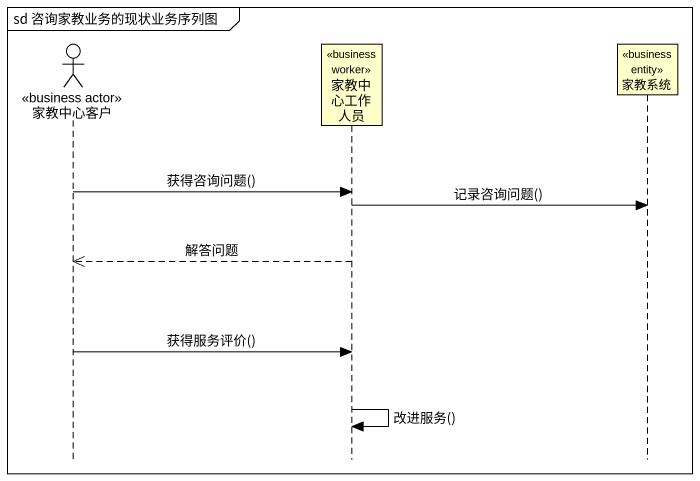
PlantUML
@startuml
mainframe sd 咨询家教业务的现状业务序列图
hide footbox
actor 家教中心客户 <<business actor>>
participant 家教中心工作人员 <<business worker>>
participant 家教系统 <<business entity>>

家教中心客户 -> 家教中心工作人员 : 获得咨询问题()
家教中心工作人员 -> 家教系统 : 记录咨询问题()
家教中心工作人员 -->> 家教中心客户 : 解答问题
家教中心客户 -> 家教中心工作人员 : 获得服务评价()
家教中心工作人员 -> 家教中心工作人员 : 改进服务()
@enduml
